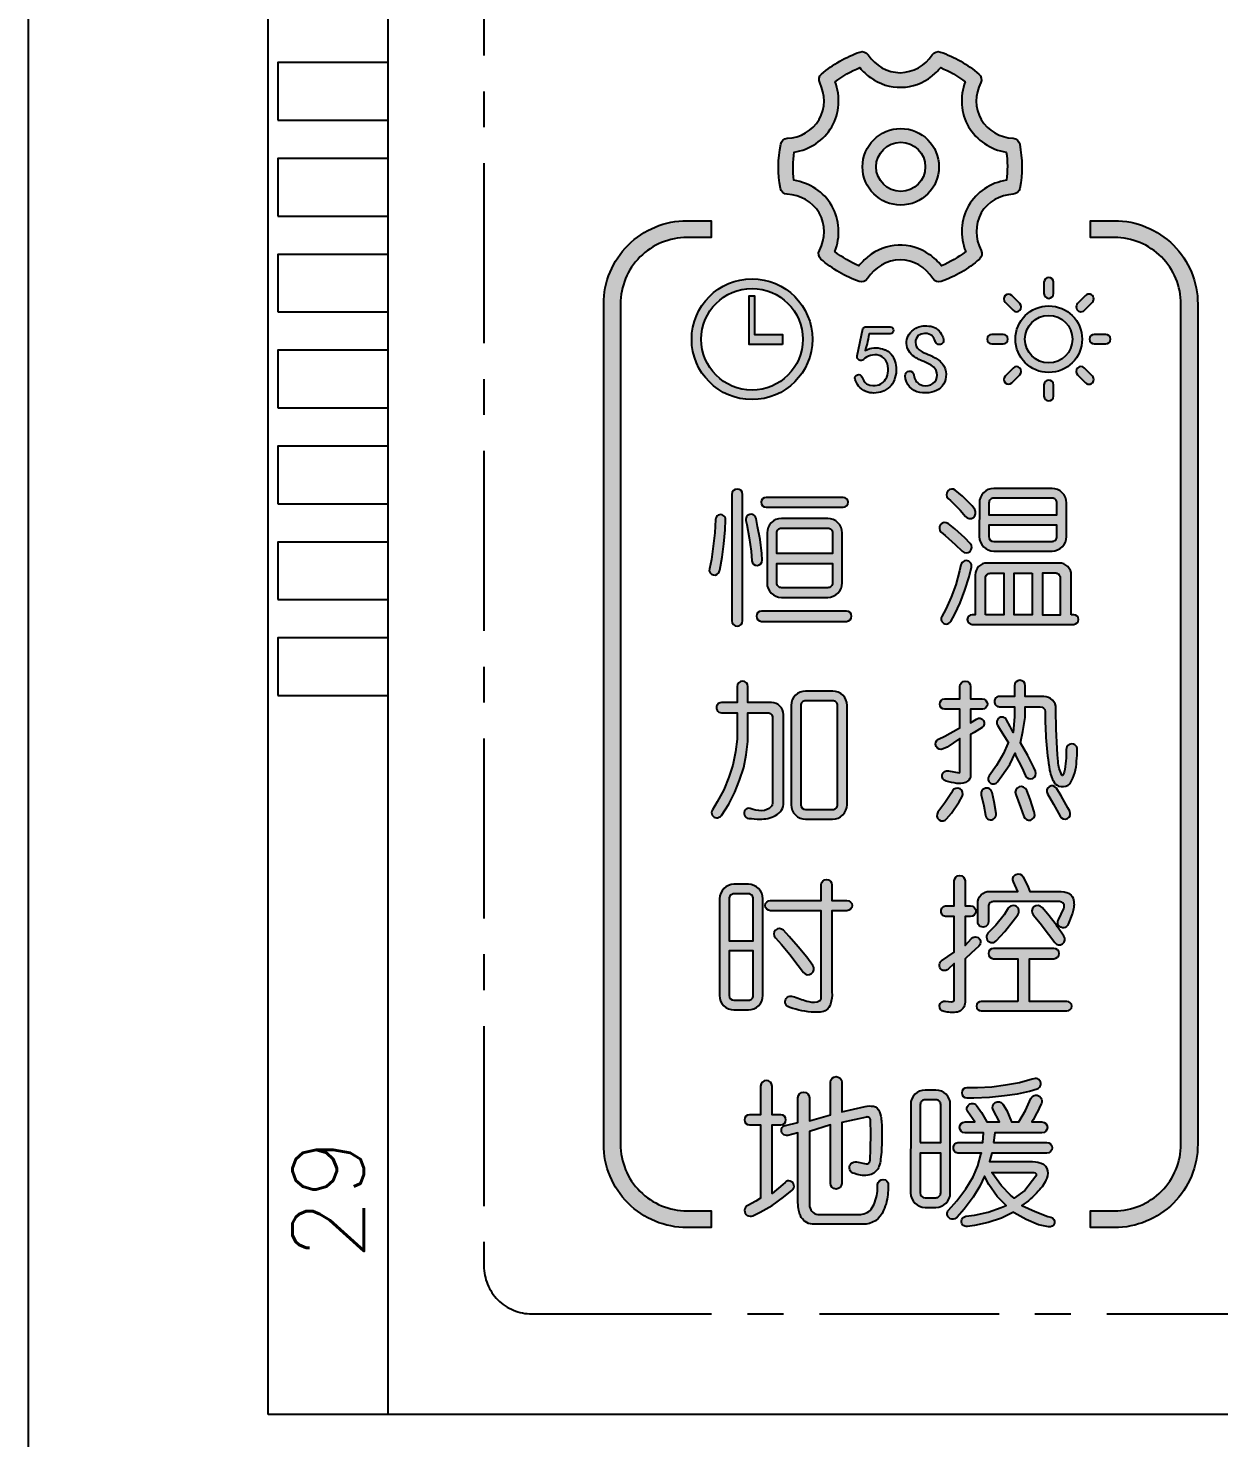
# Model space of a CAD drawing. Header units: millimetres. Extents: x -41 to 727, y -91 to 104.
# Drawn here: x 441.6 to 491.3, y -52.9 to 5.9 of the extents above; entities that cross this region are included whole.
import ezdxf
from ezdxf.enums import TextEntityAlignment as Align

# ---------------------------------------------------------------- set-up
doc = ezdxf.new("R2010")
doc.units = ezdxf.units.MM
doc.header["$LTSCALE"] = 3
doc.header["$MEASUREMENT"] = 0
doc.linetypes.add('CENTER', pattern=[2, 1.25, -0.25, 0.25, -0.25])
doc.layers.add('VA', color=5, linetype='Continuous')
doc.styles.add('ROMANS', font='romans.shx')

msp = doc.modelspace()

# ---------------------------------------------------------------- hatches: boundary and pattern name
h = msp.add_hatch(color=256)
h.dxf.hatch_style = 1
h.paths.add_polyline_path([(476.673, -4.572, -0.345785), (476.32, -4.695, -0.091712), (474.727, -3.764, -0.341208), (474.658, -3.399, 0.255978), (474.654, -1.837, 0.249702), (473.316, -1.053, -0.344158), (473.036, -0.809, -0.095085), (473.046, 1.029, -0.345858), (473.317, 1.281, 0.254036), (474.654, 2.065, 0.247407), (474.672, 3.6, -0.336863), (474.748, 3.954, -0.092243), (476.352, 4.879, -0.335925), (476.699, 4.761, 0.250637), (478.033, 4.016, 0.246294), (479.367, 4.761, -0.339946), (479.714, 4.879, -0.092094), (481.318, 3.954, -0.337455), (481.394, 3.6, 0.251803), (481.412, 2.065, 0.24952), (482.749, 1.281, -0.3435), (483.02, 1.029, -0.095028), (483.03, -0.809, -0.341599), (482.75, -1.053, 0.25424), (481.412, -1.837, 0.251355), (481.408, -3.399, -0.34376), (481.339, -3.764, -0.091878), (479.746, -4.695, -0.343192), (479.393, -4.572, 0.257035), (478.033, -3.788, 0.252369)])
h.paths.add_polyline_path([(476.685, -3.663, 0.054158), (476.31, -4.039, -0.065782), (475.3, -3.447, 0.229078), (475.181, -1.533, 0.226032), (473.599, -0.474, -0.069111), (473.607, 0.704, 0.226109), (475.181, 1.761, 0.223229), (475.317, 3.633, -0.066902), (476.344, 4.226, 0.06322), (476.79, 3.812, 0.337197), (479.35, 3.867, 0.052891), (479.722, 4.226, -0.066828), (480.749, 3.633, 0.223473), (480.885, 1.761, 0.224507), (482.459, 0.704, -0.070456), (482.467, -0.474, 0.226964), (480.885, -1.533, 0.22672), (480.766, -3.447, -0.065935), (479.756, -4.039, 0.072401), (479.248, -3.564, 0.337485)])
h = msp.add_hatch(color=256)
h.dxf.hatch_style = 1
h.paths.add_polyline_path([(478.055, 1.686, -1), (478.055, -1.507, -1)])
h.paths.add_polyline_path([(478.055, 1.116, -1), (478.055, -0.937, -1)])
h = msp.add_hatch(color=256)
h.dxf.hatch_style = 1
h.paths.add_polyline_path([(466.358, -5.638), (466.358, -40.683, 0.414214), (469.138, -43.463), (470.138, -43.463), (470.138, -44.163), (469.138, -44.163, -0.414214), (465.658, -40.683), (465.658, -5.638, -0.414214), (469.138, -2.158), (470.138, -2.158), (470.138, -2.858), (469.138, -2.858, 0.414214)])
h = msp.add_hatch(color=256)
h.dxf.hatch_style = 1
h.paths.add_polyline_path([(490.452, -40.683, -0.414214), (486.972, -44.163), (485.972, -44.163), (485.972, -43.463), (486.972, -43.463, 0.414214), (489.752, -40.683), (489.752, -5.638, 0.414214), (486.972, -2.858), (485.972, -2.858), (485.972, -2.158), (486.972, -2.158, -0.414214), (490.452, -5.638)])
h = msp.add_hatch(color=256)
h.dxf.hatch_style = 1
h.paths.add_polyline_path([(471.849, -4.585, -1), (471.849, -9.624, -1)])
h.paths.add_polyline_path([(471.849, -4.985, -1), (471.849, -9.224, -1)])
h = msp.add_hatch(color=256)
h.dxf.hatch_style = 1
h.paths.add_polyline_path([(484.432, -5.199, -1), (484.033, -5.199), (484.033, -4.725, -1), (484.432, -4.725)])
h = msp.add_hatch(color=256)
h.dxf.hatch_style = 1
h.paths.add_polyline_path([(482.693, -5.28), (483.028, -5.615, -1), (482.746, -5.897), (482.411, -5.562, -1)])
h = msp.add_hatch(color=256)
h.dxf.hatch_style = 1
h.paths.add_polyline_path([(486.054, -5.562), (485.719, -5.897, -1), (485.436, -5.615), (485.772, -5.28, -1)])
h = msp.add_hatch(color=256)
h.dxf.hatch_style = 1
h.paths.add_polyline_path([(473.126, -7.323), (471.727, -7.323), (471.727, -5.293), (471.949, -5.293), (471.949, -6.901), (473.126, -6.901)])
h = msp.add_hatch(color=256)
h.dxf.hatch_style = 1
h.paths.add_polyline_path([(484.232, -5.711, -1), (484.232, -8.492, -1)])
h.paths.add_polyline_path([(484.232, -6.11, -1), (484.232, -8.092, -1)])
h = msp.add_hatch(color=256)
h.dxf.hatch_style = 1
h.paths.add_polyline_path([(477.15, -7.776), (477.063, -7.758), (476.972, -7.753), (476.878, -7.761), (476.797, -7.776), (476.708, -7.804), (476.628, -7.845), (476.554, -7.899), (476.507, -7.942, -0.758247), (476.233, -7.794), (476.477, -6.667, -0.353058), (476.57, -6.592), (477.613, -6.592, -1), (477.613, -6.88), (476.733, -6.88), (476.713, -6.992), (476.691, -7.099), (476.669, -7.198), (476.648, -7.292), (476.627, -7.38), (476.605, -7.46), (476.584, -7.535), (476.574, -7.568), (476.669, -7.527), (476.762, -7.496), (476.852, -7.474), (476.94, -7.46), (477.021, -7.456), (477.116, -7.467), (477.208, -7.484), (477.299, -7.508), (477.387, -7.539), (477.421, -7.552), (477.51, -7.603), (477.587, -7.659), (477.653, -7.721), (477.707, -7.789), (477.709, -7.792), (477.752, -7.883), (477.791, -7.97), (477.823, -8.056), (477.837, -8.097), (477.852, -8.187), (477.863, -8.28), (477.868, -8.376), (477.869, -8.432), (477.858, -8.525), (477.84, -8.616), (477.815, -8.708), (477.789, -8.785), (477.752, -8.878), (477.707, -8.961), (477.652, -9.034), (477.598, -9.089), (477.528, -9.151), (477.452, -9.204), (477.369, -9.25), (477.294, -9.281), (477.209, -9.311), (477.122, -9.332), (477.029, -9.344), (476.932, -9.348), (476.862, -9.346), (476.771, -9.334), (476.683, -9.312), (476.597, -9.28), (476.514, -9.237), (476.433, -9.184), (476.414, -9.169), (476.352, -9.118), (476.296, -9.057), (476.246, -8.988), (476.203, -8.908), (476.164, -8.819), (476.151, -8.778, -0.97311), (476.437, -8.676), (476.471, -8.754), (476.517, -8.836), (476.57, -8.905), (476.628, -8.958), (476.692, -8.997), (476.763, -9.021), (476.782, -9.025), (476.886, -9.038), (476.983, -9.038), (477.073, -9.025), (477.155, -9), (477.229, -8.962), (477.23, -8.961), (477.305, -8.907), (477.371, -8.844), (477.426, -8.769), (477.469, -8.689), (477.497, -8.606), (477.518, -8.517), (477.529, -8.422), (477.533, -8.321), (477.52, -8.221), (477.497, -8.128), (477.464, -8.044), (477.421, -7.969), (477.356, -7.897), (477.284, -7.839), (477.204, -7.796)])
h = msp.add_hatch(color=256)
h.dxf.hatch_style = 1
h.paths.add_polyline_path([(479.355, -9.314, -0.103245), (478.858, -9.325, -0.350255), (478.24, -8.632, -0.99881), (478.607, -8.602, 0.279469), (478.868, -8.993, 0.196646), (479.312, -9.004, 0.499096), (479.48, -8.32, 0.106833), (479.266, -8.153, 0.030017), (478.937, -7.998, -0.034359), (478.691, -7.879), (478.615, -7.829, -0.540556), (478.587, -6.713, -0.169471), (479.049, -6.545), (479.14, -6.545), (479.231, -6.552, -0.254133), (479.749, -6.874, -0.063058), (479.842, -7.106, -1), (479.492, -7.188, 0.359211), (479.089, -6.864), (479.044, -6.865, 0.150721), (478.789, -6.953, 0.428137), (478.795, -7.522, 0.071058), (478.945, -7.625, 0.022242), (479.278, -7.774, -0.029471), (479.522, -7.896), (479.599, -7.946, -0.155404), (479.913, -8.332, -0.145023), (479.922, -8.782, -0.290681)])
h = msp.add_hatch(color=256)
h.dxf.hatch_style = 1
h.paths.add_polyline_path([(481.856, -6.902), (482.33, -6.902, -1), (482.33, -7.301), (481.856, -7.301, -1)])
h = msp.add_hatch(color=256)
h.dxf.hatch_style = 1
h.paths.add_polyline_path([(486.609, -7.301), (486.135, -7.301, -1), (486.135, -6.902), (486.609, -6.902, -1)])
h = msp.add_hatch(color=256)
h.dxf.hatch_style = 1
h.paths.add_polyline_path([(482.411, -8.641), (482.746, -8.305, -1), (483.028, -8.588), (482.693, -8.923, -1)])
h = msp.add_hatch(color=256)
h.dxf.hatch_style = 1
h.paths.add_polyline_path([(484.033, -9.478), (484.033, -9.004, -1), (484.432, -9.004), (484.432, -9.478, -1)])
h = msp.add_hatch(color=256)
h.dxf.hatch_style = 1
h.paths.add_polyline_path([(485.772, -8.923), (485.436, -8.588, -1), (485.719, -8.305), (486.054, -8.641, -1)])
h = msp.add_hatch(color=256)
h.dxf.hatch_style = 1
h.paths.add_polyline_path([(471.004, -18.847), (471.004, -13.578, -1), (471.456, -13.578), (471.456, -18.847, -1)])
h = msp.add_hatch(color=256)
h.dxf.hatch_style = 1
h.paths.add_polyline_path([(480.332, -13.404), (480.634, -13.656), (481.035, -14.057), (481.141, -14.209, -0.959156), (480.755, -14.501), (480.534, -14.233), (480.133, -13.831), (480.037, -13.745, -0.981141)])
h = msp.add_hatch(color=256)
h.dxf.hatch_style = 1
h.paths.add_polyline_path([(484.372, -13.33, -0.414214), (484.972, -13.93), (484.972, -15.335, -0.414214), (484.369, -15.938), (481.937, -15.938, -0.414214), (481.334, -15.335), (481.337, -13.93, -0.414214), (481.937, -13.33)])
h.paths.add_polyline_path([(484.572, -14.433), (481.736, -14.433), (481.737, -13.93), (481.737, -13.93, -0.414214), (481.937, -13.73), (484.372, -13.73, -0.414214), (484.572, -13.93)])
h.paths.add_polyline_path([(481.735, -14.86), (484.572, -14.86), (484.572, -15.335, -0.414214), (484.369, -15.538), (481.937, -15.538, -0.413961), (481.734, -15.336)])
h = msp.add_hatch(color=256)
h.dxf.hatch_style = 1
h.paths.add_polyline_path([(475.656, -14.107), (472.434, -14.107, -1), (472.434, -13.706), (475.656, -13.706, -1)])
h = msp.add_hatch(color=256)
h.dxf.hatch_style = 1
h.paths.add_polyline_path([(470.678, -15.637), (470.603, -16.189), (470.503, -16.74), (470.496, -16.771, -0.997699), (470.067, -16.677), (470.151, -16.289), (470.302, -15.186), (470.327, -14.621, -1), (470.747, -14.639), (470.728, -15.06)])
h = msp.add_hatch(color=256)
h.dxf.hatch_style = 1
h.paths.add_polyline_path([(472.082, -14.91), (472.183, -15.461), (472.258, -16.038), (472.273, -16.313, -0.987908), (471.839, -16.342), (471.807, -15.938), (471.731, -15.386), (471.631, -14.834), (471.595, -14.668, -1.006872), (472.017, -14.58)])
h = msp.add_hatch(color=256)
h.dxf.hatch_style = 1
h.paths.add_polyline_path([(475.012, -14.584, -0.414214), (475.612, -15.184), (475.612, -17.269, -0.414214), (475.009, -17.871), (473.077, -17.871, -0.414214), (472.475, -17.269), (472.477, -15.184, -0.414214), (473.077, -14.584)])
h.paths.add_polyline_path([(475.212, -17.269, -0.414214), (475.012, -17.469), (473.077, -17.469, -0.414214), (472.877, -17.269), (472.877, -16.465), (475.212, -16.465)])
h.paths.add_polyline_path([(472.877, -15.184, -0.414214), (473.077, -14.984), (475.012, -14.984, -0.414214), (475.212, -15.184), (475.212, -16.038), (472.877, -16.038)])
h = msp.add_hatch(color=256)
h.dxf.hatch_style = 1
h.paths.add_polyline_path([(480.029, -14.797), (480.308, -15.01), (480.734, -15.386), (480.957, -15.626, -0.981659), (480.621, -15.95), (480.333, -15.662), (479.907, -15.286), (479.746, -15.15, -0.975595)])
h = msp.add_hatch(color=256)
h.dxf.hatch_style = 1
h.paths.add_polyline_path([(480.734, -17.568), (480.534, -18.095), (480.308, -18.571), (480.14, -18.874, -1), (479.767, -18.667), (479.932, -18.37), (480.158, -17.869), (480.358, -17.342), (480.509, -16.765), (480.568, -16.513, -1.00223), (481.006, -16.617), (480.91, -17.016)])
h = msp.add_hatch(color=256)
h.dxf.hatch_style = 1
h.paths.add_polyline_path([(485.273, -18.596, -1), (485.273, -18.997), (481.035, -18.997, -1), (481.035, -18.596), (481.161, -18.596), (481.161, -16.939, -0.414214), (481.661, -16.439), (484.673, -16.439, -0.414214), (485.173, -16.939), (485.173, -18.596)])
h.paths.add_polyline_path([(484.722, -18.596), (483.969, -18.596), (483.969, -16.866), (484.522, -16.866, -0.414214), (484.722, -17.066)])
h.paths.add_polyline_path([(481.587, -18.596), (481.587, -17.066, -0.414214), (481.787, -16.866), (482.364, -16.866), (482.364, -18.596)])
h.paths.add_polyline_path([(483.543, -16.866), (483.543, -18.596), (482.791, -18.596), (482.791, -16.866)])
h = msp.add_hatch(color=256)
h.dxf.hatch_style = 1
h.paths.add_polyline_path([(475.794, -18.872), (472.245, -18.872, -1), (472.245, -18.446), (475.794, -18.446, -1)])
h = msp.add_hatch(color=256)
h.dxf.hatch_style = 1
h.paths.add_polyline_path([(472.75, -27.012), (472.669, -27.045), (472.586, -27.072), (472.504, -27.093, -0.051345), (472.177, -27.124, -0.019856), (471.709, -27.09, -1.082713), (471.774, -26.677, 0.102359), (472.255, -26.772, 0.206315), (472.646, -26.603), (472.669, -26.57, 0.09441), (472.707, -26.372), (472.707, -22.893, 0.427586), (472.505, -22.685), (471.678, -22.685), (471.678, -23.889), (471.603, -24.441), (471.503, -24.967), (471.327, -25.494), (471.127, -25.996), (470.876, -26.497), (470.568, -26.971, -1), (470.197, -26.733), (470.399, -26.397), (470.675, -25.895), (470.876, -25.369), (471.051, -24.867), (471.152, -24.315), (471.227, -23.789), (471.227, -22.685), (470.574, -22.685, -1), (470.578, -22.259), (471.227, -22.259), (471.227, -21.591, -1), (471.678, -21.591), (471.678, -22.259), (472.658, -22.259, -0.414214), (473.158, -22.759), (473.158, -26.422, -0.307283), (472.829, -26.972)])
h = msp.add_hatch(color=256)
h.dxf.hatch_style = 1
h.paths.add_polyline_path([(480.972, -21.596), (480.972, -22.108), (481.458, -22.108, -1), (481.461, -22.535), (480.972, -22.535), (480.972, -23.112), (481.218, -22.947, -1), (481.45, -23.3), (481.122, -23.513), (480.972, -23.588), (480.972, -25.293, -0.260312), (480.845, -25.543, -0.172129), (480.468, -25.637), (480.391, -25.63, -0.031665), (479.95, -25.535, -1), (480.047, -25.108), (480.495, -25.193), (480.52, -25.143), (480.52, -23.764), (479.994, -24.115), (479.83, -24.19, -1), (479.638, -23.791), (479.893, -23.663), (480.47, -23.337), (480.52, -23.312), (480.52, -22.535), (479.896, -22.535, -1), (479.894, -22.108), (480.52, -22.108), (480.52, -21.594, -1)])
h = msp.add_hatch(color=256)
h.dxf.hatch_style = 1
h.paths.add_polyline_path([(485.398, -24.7, -0.131123), (485.124, -25.635, -0.077094), (485.044, -25.705, -0.202131), (484.644, -25.749, -0.166294), (484.431, -25.544, -0.040479), (484.36, -25.397, -0.036248), (484.269, -25.084, -0.041154), (484.081, -22.66), (484.081, -22.63, 0.410819), (483.878, -22.434), (483.254, -22.434), (483.254, -22.886), (483.153, -23.463), (483.053, -23.939), (483.354, -24.466), (483.605, -24.967), (483.678, -25.129, -1), (483.267, -25.312), (483.103, -24.967), (482.852, -24.466), (482.827, -24.365), (482.602, -24.842), (482.276, -25.318), (482.098, -25.569, -1), (481.745, -25.319), (482.05, -24.892), (482.351, -24.391), (482.526, -23.964), (482.552, -23.939), (482.225, -23.412), (482.093, -23.197, -1.024709), (482.47, -22.977), (482.627, -23.262), (482.752, -23.513), (482.802, -22.861), (482.802, -22.434), (482.177, -22.434, -0.416141), (481.963, -22.221, -0.424234), (482.183, -22.008), (482.802, -22.008), (482.802, -21.557, -1), (483.254, -21.557), (483.254, -22.008), (484.033, -22.008, -0.414214), (484.533, -22.508), (484.533, -22.56, 0.023073), (484.626, -24.716, 0.103932), (484.781, -25.291), (484.792, -25.299), (484.803, -25.3), (484.814, -25.295, 0.108836), (484.872, -25.167, 0.072755), (484.959, -24.219, -1.032744), (485.423, -24.234, -0.013856)])
h = msp.add_hatch(color=256)
h.dxf.hatch_style = 1
h.paths.add_polyline_path([(475.216, -21.782, -0.414214), (475.816, -22.382), (475.816, -26.522, -0.414214), (475.213, -27.124), (474.085, -27.124, -0.414214), (473.482, -26.522), (473.485, -22.382, -0.414214), (474.085, -21.782)])
h.paths.add_polyline_path([(475.216, -22.182, -0.414214), (475.416, -22.382), (475.416, -26.522, -0.414214), (475.213, -26.724), (474.085, -26.724, -0.413961), (473.882, -26.522), (473.885, -22.383), (473.885, -22.382, -0.414214), (474.085, -22.182)])
h = msp.add_hatch(color=256)
h.dxf.hatch_style = 1
h.paths.add_polyline_path([(480.618, -26.178), (480.495, -26.397), (480.169, -26.873), (479.972, -27.116, -0.973592), (479.61, -26.837), (479.893, -26.447), (480.169, -26.021), (480.211, -25.948, -0.996627)])
h = msp.add_hatch(color=256)
h.dxf.hatch_style = 1
h.paths.add_polyline_path([(481.865, -26.009), (481.95, -26.397), (482.038, -26.883, -1.00738), (481.588, -26.961), (481.523, -26.572), (481.414, -26.112, -1.00989)])
h = msp.add_hatch(color=256)
h.dxf.hatch_style = 1
h.paths.add_polyline_path([(483.053, -26.622), (482.854, -26.099, -1), (483.313, -25.924), (483.454, -26.296), (483.63, -26.823), (483.643, -26.874, -0.956099), (483.188, -27.01)])
h = msp.add_hatch(color=256)
h.dxf.hatch_style = 1
h.paths.add_polyline_path([(484.55, -25.833), (484.758, -26.146), (485.034, -26.648), (485.108, -26.796, -0.984967), (484.706, -27.005), (484.432, -26.497), (484.182, -26.071, -0.986219)])
h = msp.add_hatch(color=256)
h.dxf.hatch_style = 1
h.paths.add_polyline_path([(470.495, -30.441, -0.414214), (471.095, -29.841), (471.7, -29.841, -0.414214), (472.3, -30.441), (472.3, -34.48, -0.414214), (471.697, -35.082), (471.095, -35.082, -0.414214), (470.493, -34.48)])
h.paths.add_polyline_path([(470.894, -32.624), (471.9, -32.624), (471.9, -34.48, -0.414214), (471.697, -34.682), (471.095, -34.682, -0.413961), (470.893, -34.48)])
h.paths.add_polyline_path([(471.9, -32.198), (470.894, -32.198), (470.895, -30.441), (470.895, -30.441, -0.414214), (471.095, -30.241), (471.7, -30.241, -0.414214), (471.9, -30.441)])
h = msp.add_hatch(color=256)
h.dxf.hatch_style = 1
h.paths.add_polyline_path([(475.184, -34.33, -0.095078), (475.12, -34.845, -0.324538), (474.693, -35.173), (474.643, -35.178), (474.543, -35.182), (474.444, -35.182, -0.062587), (473.429, -34.982), (473.395, -34.97, -1), (473.554, -34.516, 0.013258), (474.131, -34.713), (474.22, -34.736, 0.20812), (474.678, -34.695, 0.12118), (474.719, -34.645, 0.068005), (474.733, -34.583), (474.733, -34.58), (474.733, -30.944), (472.614, -30.944, -1), (472.614, -30.518), (474.733, -30.518), (474.733, -29.866, -1), (475.184, -29.866), (475.184, -30.518), (475.811, -30.518, -1), (475.811, -30.944), (475.184, -30.944)])
h = msp.add_hatch(color=256)
h.dxf.hatch_style = 1
h.paths.add_polyline_path([(480.74, -34.591, -0.047647), (480.733, -34.83, -0.348771), (480.361, -35.182), (480.286, -35.191), (480.209, -35.192), (480.132, -35.189, -0.018274), (479.866, -35.151, -1), (479.925, -34.715), (480.179, -34.74, 0.443545), (480.289, -34.641), (480.289, -33.146), (480.04, -33.379, -1.092872), (479.761, -33.041), (480.289, -32.67), (480.289, -31.19), (479.963, -31.19, -0.414214), (479.737, -30.964, -0.422888), (479.97, -30.739), (480.289, -30.739), (480.289, -29.698, -1), (480.74, -29.698), (480.74, -30.739), (480.966, -30.739, -1), (480.966, -31.19), (480.74, -31.19), (480.74, -32.394), (481.012, -32.104, -1.047399), (481.314, -32.416), (480.991, -32.72), (480.74, -32.946)])
h = msp.add_hatch(color=256)
h.dxf.hatch_style = 1
h.paths.add_polyline_path([(484.679, -30.563), (481.921, -30.563, 0.417559), (481.718, -30.763), (481.718, -31.402, -1), (481.267, -31.404), (481.267, -30.643, -0.418666), (481.768, -30.137), (482.947, -30.137), (482.758, -29.738, -0.420836), (482.865, -29.427, -0.413914), (483.171, -29.536), (483.373, -29.961), (483.449, -30.137), (484.753, -30.137), (484.87, -30.156), (484.923, -30.167, -0.348953), (485.279, -30.558, -0.082045), (485.277, -30.815, -0.016447), (485.229, -31.04), (485.05, -31.507, -1.078324), (484.635, -31.319), (484.86, -30.85, 0.55353)])
h = msp.add_hatch(color=256)
h.dxf.hatch_style = 1
h.paths.add_polyline_path([(482.936, -31.118), (482.747, -31.366), (482.395, -31.817), (482.035, -32.2, -1.001638), (481.697, -31.881), (482.019, -31.541), (482.37, -31.115), (482.54, -30.843, -1.04827)])
h = msp.add_hatch(color=256)
h.dxf.hatch_style = 1
h.paths.add_polyline_path([(484.201, -31.09), (484.552, -31.541), (484.602, -31.616), (484.867, -32.001, -0.983763), (484.487, -32.271), (484.226, -31.917), (483.875, -31.466), (483.586, -31.116, -0.985158), (483.952, -30.805)])
h = msp.add_hatch(color=256)
h.dxf.hatch_style = 1
h.paths.add_polyline_path([(472.822, -32.075, -0.999055), (473.157, -31.76), (473.404, -32.022), (473.78, -32.449), (474.131, -32.875), (474.387, -33.229, -0.99524), (473.994, -33.516), (473.78, -33.226), (473.429, -32.775), (473.078, -32.349)])
h = msp.add_hatch(color=256)
h.dxf.hatch_style = 1
h.paths.add_polyline_path([(482.947, -32.946), (481.931, -32.946, -1), (481.931, -32.519), (484.451, -32.519, -1), (484.451, -32.946), (483.424, -32.946), (483.424, -34.726), (484.991, -34.726, -1), (484.991, -35.127), (481.417, -35.127, -1), (481.417, -34.726), (482.947, -34.726)])
h = msp.add_hatch(color=256)
h.dxf.hatch_style = 1
h.paths.add_polyline_path([(473.049, -39.882), (472.686, -39.882), (472.686, -42.741), (473.137, -42.365), (473.225, -42.277, -1.056918), (473.52, -42.606), (473.162, -42.891), (472.686, -43.242), (472.184, -43.518), (471.888, -43.666, -1), (471.673, -43.235), (472.009, -43.067), (472.209, -42.942), (472.209, -39.882), (471.744, -39.882, -1), (471.744, -39.456), (472.209, -39.456), (472.209, -38.265, -1), (472.686, -38.265), (472.686, -39.456), (473.049, -39.456, -1)])
h = msp.add_hatch(color=256)
h.dxf.hatch_style = 1
h.paths.add_polyline_path([(477.34, -43.441, -0.329654), (476.463, -44.021), (476.322, -44.02), (474.642, -44.02, -0.033822), (474.367, -44.017, -0.291123), (473.869, -43.662, -0.061439), (473.8, -43.456), (473.785, -43.372, -0.013422), (473.764, -43.142), (473.764, -40.208), (473.339, -40.314, -0.2703), (473.132, -40.254, -0.586711), (473.243, -39.898), (473.764, -39.782), (473.764, -38.75, -1), (474.241, -38.75), (474.241, -39.706), (475.118, -39.456), (475.118, -38.1, -1), (475.595, -38.101), (475.595, -39.33), (476.573, -39.105, -0.073019), (476.913, -39.098, -0.287316), (477.171, -39.334), (477.187, -39.376), (477.2, -39.421), (477.222, -39.511, -0.034667), (477.257, -39.774), (477.261, -39.859), (477.263, -40.027), (477.262, -40.194), (477.262, -40.531, -0.03303), (477.217, -41.314, -0.068), (477.146, -41.616, -0.220254), (476.826, -41.942, -0.179484), (476.231, -41.941), (476.123, -41.911, -0.272448), (475.926, -41.752, -0.595774), (476.214, -41.42), (476.608, -41.499, 0.459459), (476.775, -41.368), (476.799, -40.86), (476.804, -40.264), (476.796, -39.688, 0.487579), (476.623, -39.55), (475.595, -39.782), (475.595, -42.318, -1), (475.118, -42.312), (475.118, -39.882), (474.241, -40.158), (474.241, -43.142, 0.039726), (474.252, -43.281, 0.383257), (474.667, -43.619), (476.222, -43.619, 0.028491), (476.445, -43.605, 0.271997), (476.902, -43.259), (476.942, -43.179), (476.977, -43.099, 0.092201), (477.091, -42.363, -1), (477.537, -42.39, -0.007927), (477.522, -42.694, -0.091694)])
h = msp.add_hatch(color=256)
h.dxf.hatch_style = 1
h.paths.add_polyline_path([(481.755, -38.728), (481.103, -38.754), (480.813, -38.754, -1), (480.813, -38.327), (481.254, -38.327), (481.856, -38.302), (482.432, -38.227), (483.009, -38.127), (483.536, -37.976), (483.604, -37.951, -1.013602), (483.751, -38.373), (483.436, -38.478), (482.934, -38.578), (482.382, -38.653)])
h = msp.add_hatch(color=256)
h.dxf.hatch_style = 1
h.paths.add_polyline_path([(479.07, -38.427), (479.525, -38.427, -0.414214), (480.125, -39.027), (480.125, -42.715, -0.414214), (479.523, -43.318), (479.07, -43.318, -0.414214), (478.468, -42.715), (478.47, -39.027, -0.414214)])
h.paths.add_polyline_path([(478.869, -41.061), (479.725, -41.061), (479.725, -42.715, -0.414214), (479.523, -42.918), (479.07, -42.918, -0.413961), (478.868, -42.715)])
h.paths.add_polyline_path([(478.869, -40.434), (478.87, -39.028), (478.87, -39.027, -0.414214), (479.07, -38.827), (479.525, -38.827, -0.414214), (479.725, -39.027), (479.725, -40.609), (478.869, -40.609)])
h = msp.add_hatch(color=256)
h.dxf.hatch_style = 1
h.paths.add_polyline_path([(481.931, -40.609), (484.151, -40.609, -1), (484.153, -41.061), (481.856, -41.061), (481.755, -41.412), (483.561, -41.412), (483.686, -41.423), (483.772, -41.434), (483.814, -41.442, -0.273531), (484.148, -41.695, -0.194539), (484.151, -42.103, -0.08707), (483.797, -42.647, -0.063495), (483.11, -43.242), (483.661, -43.493), (484.188, -43.694), (484.318, -43.726, -1), (484.219, -44.134), (483.812, -44.045), (483.285, -43.819), (482.784, -43.543), (482.758, -43.518), (482.257, -43.769), (481.705, -43.945), (481.128, -44.07), (480.842, -44.115, -0.5982), (480.599, -43.825, -0.269832), (480.769, -43.693), (481.128, -43.644), (481.705, -43.518), (482.252, -43.319), (482.457, -43.242), (482.081, -42.866), (481.73, -42.365), (481.555, -42.014), (481.354, -42.44), (481.078, -42.891), (480.702, -43.393), (480.406, -43.724, -0.59886), (480.003, -43.66), (479.992, -43.61, -0.214876), (480.05, -43.429), (480.401, -43.042), (480.777, -42.54), (481.078, -42.039), (481.279, -41.587), (481.404, -41.111), (481.429, -41.061), (480.484, -41.061, -0.423788), (480.251, -40.835, -0.414214), (480.476, -40.609), (481.479, -40.609), (481.505, -40.208), (480.739, -40.208, -1), (480.739, -39.757), (481.153, -39.757), (480.861, -39.339, -1), (481.219, -39.074), (481.429, -39.355), (481.655, -39.757), (482.182, -39.757), (481.915, -39.248, -0.403723), (482.002, -38.941, -0.400834), (482.31, -39.014), (482.483, -39.28), (482.683, -39.757), (482.984, -39.757), (483.26, -39.28), (483.486, -38.782, -1.010501), (483.924, -38.987, -0.038434), (483.52, -39.757), (483.951, -39.757, -1), (483.95, -40.208), (481.981, -40.208)])
h.paths.add_polyline_path([(482.257, -42.415), (481.856, -41.863), (483.612, -41.863, -0.622829), (483.691, -42.024), (483.235, -42.616), (482.784, -42.942), (482.633, -42.816)])

# ---------------------------------------------------------------- linework, layer by layer
for p, q in [((451.658, -51.963), (451.658, 66.437)), ((456.658, -51.963), (456.658, 66.437)), ((601.658, -51.963), (451.658, -51.963))]:
    msp.add_line(p, q)
msp.add_lwpolyline([(441.695, -91.038), (726.785, -91.038), (726.785, 103.962), (441.637, 103.962), (441.637, -91.096)])
for points in [[(476.673, -4.572, -0.345785), (476.32, -4.695, -0.091712), (474.727, -3.764, -0.341208), (474.658, -3.399, 0.255978), (474.654, -1.837, 0.249702), (473.316, -1.053, -0.344158), (473.036, -0.809, -0.095085), (473.046, 1.029, -0.345858), (473.317, 1.281, 0.254036), (474.654, 2.065, 0.247407), (474.672, 3.6, -0.336863), (474.748, 3.954, -0.092243), (476.352, 4.879, -0.335925), (476.699, 4.761, 0.250637), (478.033, 4.016, 0.246294), (479.367, 4.761, -0.339946), (479.714, 4.879, -0.092094), (481.318, 3.954, -0.337455), (481.394, 3.6, 0.251803), (481.412, 2.065, 0.24952), (482.749, 1.281, -0.3435), (483.02, 1.029, -0.095028), (483.03, -0.809, -0.341599), (482.75, -1.053, 0.25424), (481.412, -1.837, 0.251355), (481.408, -3.399, -0.34376), (481.339, -3.764, -0.091878), (479.746, -4.695, -0.343192), (479.393, -4.572, 0.257035), (478.033, -3.788, 0.252369)], [(476.685, -3.663, 0.054158), (476.31, -4.039, -0.065782), (475.3, -3.447, 0.229078), (475.181, -1.533, 0.226032), (473.599, -0.474, -0.069111), (473.607, 0.704, 0.226109), (475.181, 1.761, 0.223229), (475.317, 3.633, -0.066902), (476.344, 4.226, 0.06322), (476.79, 3.812, 0.337197), (479.35, 3.867, 0.052891), (479.722, 4.226, -0.066828), (480.749, 3.633, 0.223473), (480.885, 1.761, 0.224507), (482.459, 0.704, -0.070456), (482.467, -0.474, 0.226964), (480.885, -1.533, 0.22672), (480.766, -3.447, -0.065935), (479.756, -4.039, 0.072401), (479.248, -3.564, 0.337485)], [(466.358, -5.638), (466.358, -40.683, 0.414214), (469.138, -43.463), (470.138, -43.463), (470.138, -44.163), (469.138, -44.163, -0.414214), (465.658, -40.683), (465.658, -5.638, -0.414214), (469.138, -2.158), (470.138, -2.158), (470.138, -2.858), (469.138, -2.858, 0.414214)], [(490.452, -40.683, -0.414214), (486.972, -44.163), (485.972, -44.163), (485.972, -43.463), (486.972, -43.463, 0.414214), (489.752, -40.683), (489.752, -5.638, 0.414214), (486.972, -2.858), (485.972, -2.858), (485.972, -2.158), (486.972, -2.158, -0.414214), (490.452, -5.638)], [(484.432, -4.725, 1), (484.033, -4.725), (484.033, -5.199, 1), (484.432, -5.199)], [(482.411, -5.562), (482.746, -5.897, 1), (483.028, -5.615), (482.693, -5.28, 1)], [(485.772, -5.28), (485.436, -5.615, 1), (485.719, -5.897), (486.054, -5.562, 1)], [(477.15, -7.776), (477.063, -7.758), (476.972, -7.753), (476.878, -7.761), (476.797, -7.776), (476.708, -7.804), (476.628, -7.845), (476.554, -7.899), (476.507, -7.942, -0.758247), (476.233, -7.794), (476.477, -6.667, -0.353058), (476.57, -6.592), (477.613, -6.592, -1), (477.613, -6.88), (476.733, -6.88), (476.713, -6.992), (476.691, -7.099), (476.669, -7.198), (476.648, -7.292), (476.627, -7.38), (476.605, -7.46), (476.584, -7.535), (476.574, -7.568), (476.669, -7.527), (476.762, -7.496), (476.852, -7.474), (476.94, -7.46), (477.021, -7.456), (477.116, -7.467), (477.208, -7.484), (477.299, -7.508), (477.387, -7.539), (477.421, -7.552), (477.51, -7.603), (477.587, -7.659), (477.653, -7.721), (477.707, -7.789), (477.709, -7.792), (477.752, -7.883), (477.791, -7.97), (477.823, -8.056), (477.837, -8.097), (477.852, -8.187), (477.863, -8.28), (477.868, -8.376), (477.869, -8.432), (477.858, -8.525), (477.84, -8.616), (477.815, -8.708), (477.789, -8.785), (477.752, -8.878), (477.707, -8.961), (477.652, -9.034), (477.598, -9.089), (477.528, -9.151), (477.452, -9.204), (477.369, -9.25), (477.294, -9.281), (477.209, -9.311), (477.122, -9.332), (477.029, -9.344), (476.932, -9.348), (476.862, -9.346), (476.771, -9.334), (476.683, -9.312), (476.597, -9.28), (476.514, -9.237), (476.433, -9.184), (476.414, -9.169), (476.352, -9.118), (476.296, -9.057), (476.246, -8.988), (476.203, -8.908), (476.164, -8.819), (476.151, -8.778, -0.97311), (476.437, -8.676), (476.471, -8.754), (476.517, -8.836), (476.57, -8.905), (476.628, -8.958), (476.692, -8.997), (476.763, -9.021), (476.782, -9.025), (476.886, -9.038), (476.983, -9.038), (477.073, -9.025), (477.155, -9), (477.229, -8.962), (477.23, -8.961), (477.305, -8.907), (477.371, -8.844), (477.426, -8.769), (477.469, -8.689), (477.497, -8.606), (477.518, -8.517), (477.529, -8.422), (477.533, -8.321), (477.52, -8.221), (477.497, -8.128), (477.464, -8.044), (477.421, -7.969), (477.356, -7.897), (477.284, -7.839), (477.204, -7.796)], [(479.355, -9.314, -0.103245), (478.858, -9.325, -0.350255), (478.24, -8.632, -0.99881), (478.607, -8.602, 0.279469), (478.868, -8.993, 0.196646), (479.312, -9.004, 0.499096), (479.48, -8.32, 0.106833), (479.266, -8.153, 0.030017), (478.937, -7.998, -0.034359), (478.691, -7.879), (478.615, -7.829, -0.540556), (478.587, -6.713, -0.169471), (479.049, -6.545), (479.14, -6.545), (479.231, -6.552, -0.254133), (479.749, -6.874, -0.063058), (479.842, -7.106, -1), (479.492, -7.188, 0.359211), (479.089, -6.864), (479.044, -6.865, 0.150721), (478.789, -6.953, 0.428137), (478.795, -7.522, 0.071058), (478.945, -7.625, 0.022242), (479.278, -7.774, -0.029471), (479.522, -7.896), (479.599, -7.946, -0.155404), (479.913, -8.332, -0.145023), (479.922, -8.782, -0.290681)], [(481.856, -7.301), (482.33, -7.301, 1), (482.33, -6.902), (481.856, -6.902, 1)], [(486.609, -6.902), (486.135, -6.902, 1), (486.135, -7.301), (486.609, -7.301, 1)], [(482.693, -8.923), (483.028, -8.588, 1), (482.746, -8.305), (482.411, -8.641, 1)], [(484.432, -9.478), (484.432, -9.004, 1), (484.033, -9.004), (484.033, -9.478, 1)], [(486.054, -8.641), (485.719, -8.305, 1), (485.436, -8.588), (485.772, -8.923, 1)], [(471.456, -18.847), (471.456, -13.578, 1), (471.004, -13.578), (471.004, -18.847, 1)], [(480.037, -13.745), (480.133, -13.831), (480.534, -14.233), (480.755, -14.501, 0.959156), (481.141, -14.209), (481.035, -14.057), (480.634, -13.656), (480.332, -13.404, 0.981141)], [(481.937, -13.33, 0.414214), (481.337, -13.93), (481.334, -15.335, 0.414214), (481.937, -15.938), (484.369, -15.938, 0.414214), (484.972, -15.335), (484.972, -13.93, 0.414214), (484.372, -13.33)], [(475.656, -13.706), (472.434, -13.706, 1), (472.434, -14.107), (475.656, -14.107, 1)], [(484.572, -13.93, 0.414214), (484.372, -13.73), (481.937, -13.73, 0.414214), (481.737, -13.93), (481.737, -13.93), (481.736, -14.433), (484.572, -14.433)], [(470.728, -15.06), (470.747, -14.639, 1), (470.327, -14.621), (470.302, -15.186), (470.151, -16.289), (470.067, -16.677, 0.997699), (470.496, -16.771), (470.503, -16.74), (470.603, -16.189), (470.678, -15.637)], [(472.017, -14.58, 1.006872), (471.595, -14.668), (471.631, -14.834), (471.731, -15.386), (471.807, -15.938), (471.839, -16.342, 0.987908), (472.273, -16.313), (472.258, -16.038), (472.183, -15.461), (472.082, -14.91)], [(473.077, -14.584, 0.414214), (472.477, -15.184), (472.475, -17.269, 0.414214), (473.077, -17.871), (475.009, -17.871, 0.414214), (475.612, -17.269), (475.612, -15.184, 0.414214), (475.012, -14.584)], [(472.877, -15.184, -0.414214), (473.077, -14.984), (475.012, -14.984, -0.414214), (475.212, -15.184), (475.212, -16.038), (472.877, -16.038)], [(479.746, -15.15), (479.907, -15.286), (480.333, -15.662), (480.621, -15.95, 0.981659), (480.957, -15.626), (480.734, -15.386), (480.308, -15.01), (480.029, -14.797, 0.975595)], [(481.734, -15.336, 0.413961), (481.937, -15.538), (484.369, -15.538, 0.414214), (484.572, -15.335), (484.572, -14.86), (481.735, -14.86)], [(475.212, -17.269, -0.414214), (475.012, -17.469), (473.077, -17.469, -0.414214), (472.877, -17.269), (472.877, -16.465), (475.212, -16.465)], [(480.91, -17.016), (481.006, -16.617, 1.00223), (480.568, -16.513), (480.509, -16.765), (480.358, -17.342), (480.158, -17.869), (479.932, -18.37), (479.767, -18.667, 1), (480.14, -18.874), (480.308, -18.571), (480.534, -18.095), (480.734, -17.568)], [(485.173, -18.596), (485.173, -16.939, 0.414214), (484.673, -16.439), (481.661, -16.439, 0.414214), (481.161, -16.939), (481.161, -18.596), (481.035, -18.596, 1), (481.035, -18.997), (485.273, -18.997, 1), (485.273, -18.596)], [(481.587, -18.596), (481.587, -17.066, -0.414214), (481.787, -16.866), (482.364, -16.866), (482.364, -18.596)], [(484.722, -17.066, 0.414214), (484.522, -16.866), (483.969, -16.866), (483.969, -18.596), (484.722, -18.596)], [(475.794, -18.446), (472.245, -18.446, 1), (472.245, -18.872), (475.794, -18.872, 1)], [(472.829, -26.972, 0.307283), (473.158, -26.422), (473.158, -22.759, 0.414214), (472.658, -22.259), (471.678, -22.259), (471.678, -21.591, 1), (471.227, -21.591), (471.227, -22.259), (470.578, -22.259, 1), (470.574, -22.685), (471.227, -22.685), (471.227, -23.789), (471.152, -24.315), (471.051, -24.867), (470.876, -25.369), (470.675, -25.895), (470.399, -26.397), (470.197, -26.733, 1), (470.568, -26.971), (470.876, -26.497), (471.127, -25.996), (471.327, -25.494), (471.503, -24.967), (471.603, -24.441), (471.678, -23.889), (471.678, -22.685), (472.505, -22.685, -0.427586), (472.707, -22.893), (472.707, -26.372, -0.09441), (472.669, -26.57), (472.646, -26.603, -0.206315), (472.255, -26.772, -0.102359), (471.774, -26.677, 1.082713), (471.709, -27.09, 0.019856), (472.177, -27.124, 0.051345), (472.504, -27.093), (472.586, -27.072), (472.669, -27.045), (472.75, -27.012)], [(480.972, -21.596), (480.972, -22.108), (481.458, -22.108, -1), (481.461, -22.535), (480.972, -22.535), (480.972, -23.112), (481.218, -22.947, -1), (481.45, -23.3), (481.122, -23.513), (480.972, -23.588), (480.972, -25.293, -0.260312), (480.845, -25.543, -0.172129), (480.468, -25.637), (480.391, -25.63, -0.031665), (479.95, -25.535, -1), (480.047, -25.108), (480.495, -25.193), (480.52, -25.143), (480.52, -23.764), (479.994, -24.115), (479.83, -24.19, -1), (479.638, -23.791), (479.893, -23.663), (480.47, -23.337), (480.52, -23.312), (480.52, -22.535), (479.896, -22.535, -1), (479.894, -22.108), (480.52, -22.108), (480.52, -21.594, -1)], [(485.423, -24.234, 1.032744), (484.959, -24.219, -0.072755), (484.872, -25.167, -0.108836), (484.814, -25.295), (484.803, -25.3), (484.792, -25.299), (484.781, -25.291, -0.103932), (484.626, -24.716, -0.023073), (484.533, -22.56), (484.533, -22.508, 0.414214), (484.033, -22.008), (483.254, -22.008), (483.254, -21.557, 1), (482.802, -21.557), (482.802, -22.008), (482.183, -22.008, 0.424234), (481.963, -22.221, 0.416141), (482.177, -22.434), (482.802, -22.434), (482.802, -22.861), (482.752, -23.513), (482.627, -23.262), (482.47, -22.977, 1.024709), (482.093, -23.197), (482.225, -23.412), (482.552, -23.939), (482.526, -23.964), (482.351, -24.391), (482.05, -24.892), (481.745, -25.319, 1), (482.098, -25.569), (482.276, -25.318), (482.602, -24.842), (482.827, -24.365), (482.852, -24.466), (483.103, -24.967), (483.267, -25.312, 1), (483.678, -25.129), (483.605, -24.967), (483.354, -24.466), (483.053, -23.939), (483.153, -23.463), (483.254, -22.886), (483.254, -22.434), (483.878, -22.434, -0.410819), (484.081, -22.63), (484.081, -22.66, 0.041154), (484.269, -25.084, 0.036248), (484.36, -25.397, 0.040479), (484.431, -25.544, 0.166294), (484.644, -25.749, 0.202131), (485.044, -25.705, 0.077094), (485.124, -25.635, 0.131123), (485.398, -24.7, 0.013856)], [(474.085, -21.782, 0.414214), (473.485, -22.382), (473.482, -26.522, 0.414214), (474.085, -27.124), (475.213, -27.124, 0.414214), (475.816, -26.522), (475.816, -22.382, 0.414214), (475.216, -21.782)], [(474.085, -22.182, 0.414214), (473.885, -22.382), (473.885, -22.383), (473.882, -26.522, 0.413961), (474.085, -26.724), (475.213, -26.724, 0.414214), (475.416, -26.522), (475.416, -22.382, 0.414214), (475.216, -22.182)], [(480.211, -25.948), (480.169, -26.021), (479.893, -26.447), (479.61, -26.837, 0.973592), (479.972, -27.116), (480.169, -26.873), (480.495, -26.397), (480.618, -26.178, 0.996627)], [(481.414, -26.112), (481.523, -26.572), (481.588, -26.961, 1.00738), (482.038, -26.883), (481.95, -26.397), (481.865, -26.009, 1.00989)], [(483.188, -27.01, 0.956099), (483.643, -26.874), (483.63, -26.823), (483.454, -26.296), (483.313, -25.924, 1), (482.854, -26.099), (483.053, -26.622)], [(484.182, -26.071), (484.432, -26.497), (484.706, -27.005, 0.984967), (485.108, -26.796), (485.034, -26.648), (484.758, -26.146), (484.55, -25.833, 0.986219)], [(470.493, -34.48, 0.414214), (471.095, -35.082), (471.697, -35.082, 0.414214), (472.3, -34.48), (472.3, -30.441, 0.414214), (471.7, -29.841), (471.095, -29.841, 0.414214), (470.495, -30.441)], [(475.184, -34.33, -0.095078), (475.12, -34.845, -0.324538), (474.693, -35.173), (474.643, -35.178), (474.543, -35.182), (474.444, -35.182, -0.062587), (473.429, -34.982), (473.395, -34.97, -1), (473.554, -34.516, 0.013258), (474.131, -34.713), (474.22, -34.736, 0.20812), (474.678, -34.695, 0.12118), (474.719, -34.645, 0.068005), (474.733, -34.583), (474.733, -34.58), (474.733, -30.944), (472.614, -30.944, -1), (472.614, -30.518), (474.733, -30.518), (474.733, -29.866, -1), (475.184, -29.866), (475.184, -30.518), (475.811, -30.518, -1), (475.811, -30.944), (475.184, -30.944)], [(480.74, -34.591, -0.047647), (480.733, -34.83, -0.348771), (480.361, -35.182), (480.286, -35.191), (480.209, -35.192), (480.132, -35.189, -0.018274), (479.866, -35.151, -1), (479.925, -34.715), (480.179, -34.74, 0.443545), (480.289, -34.641), (480.289, -33.146), (480.04, -33.379, -1.092872), (479.761, -33.041), (480.289, -32.67), (480.289, -31.19), (479.963, -31.19, -0.414214), (479.737, -30.964, -0.422888), (479.97, -30.739), (480.289, -30.739), (480.289, -29.698, -1), (480.74, -29.698), (480.74, -30.739), (480.966, -30.739, -1), (480.966, -31.19), (480.74, -31.19), (480.74, -32.394), (481.012, -32.104, -1.047399), (481.314, -32.416), (480.991, -32.72), (480.74, -32.946)], [(484.679, -30.563), (481.921, -30.563, 0.417559), (481.718, -30.763), (481.718, -31.402, -1), (481.267, -31.404), (481.267, -30.643, -0.418666), (481.768, -30.137), (482.947, -30.137), (482.758, -29.738, -0.420836), (482.865, -29.427, -0.413914), (483.171, -29.536), (483.373, -29.961), (483.449, -30.137), (484.753, -30.137), (484.87, -30.156), (484.923, -30.167, -0.348953), (485.279, -30.558, -0.082045), (485.277, -30.815, -0.016447), (485.229, -31.04), (485.05, -31.507, -1.078324), (484.635, -31.319), (484.86, -30.85, 0.55353)], [(471.9, -30.441, 0.414214), (471.7, -30.241), (471.095, -30.241, 0.414214), (470.895, -30.441), (470.895, -30.441), (470.894, -32.198), (471.9, -32.198)], [(482.54, -30.843), (482.37, -31.115), (482.019, -31.541), (481.697, -31.881, 1.001638), (482.035, -32.2), (482.395, -31.817), (482.747, -31.366), (482.936, -31.118, 1.04827)], [(483.952, -30.805, 0.985158), (483.586, -31.116), (483.875, -31.466), (484.226, -31.917), (484.487, -32.271, 0.983763), (484.867, -32.001), (484.602, -31.616), (484.552, -31.541), (484.201, -31.09)], [(473.078, -32.349), (473.429, -32.775), (473.78, -33.226), (473.994, -33.516, 0.99524), (474.387, -33.229), (474.131, -32.875), (473.78, -32.449), (473.404, -32.022), (473.157, -31.76, 0.999055), (472.822, -32.075)], [(470.893, -34.48, 0.413961), (471.095, -34.682), (471.697, -34.682, 0.414214), (471.9, -34.48), (471.9, -32.624), (470.894, -32.624)], [(482.947, -34.726), (481.417, -34.726, 1), (481.417, -35.127), (484.991, -35.127, 1), (484.991, -34.726), (483.424, -34.726), (483.424, -32.946), (484.451, -32.946, 1), (484.451, -32.519), (481.931, -32.519, 1), (481.931, -32.946), (482.947, -32.946)], [(473.049, -39.456), (472.686, -39.456), (472.686, -38.265, 1), (472.209, -38.265), (472.209, -39.456), (471.744, -39.456, 1), (471.744, -39.882), (472.209, -39.882), (472.209, -42.942), (472.009, -43.067), (471.673, -43.235, 1), (471.888, -43.666), (472.184, -43.518), (472.686, -43.242), (473.162, -42.891), (473.52, -42.606, 1.056918), (473.225, -42.277), (473.137, -42.365), (472.686, -42.741), (472.686, -39.882), (473.049, -39.882, 1)], [(477.34, -43.441, -0.329654), (476.463, -44.021), (476.322, -44.02), (474.642, -44.02, -0.033822), (474.367, -44.017, -0.291123), (473.869, -43.662, -0.061439), (473.8, -43.456), (473.785, -43.372, -0.013422), (473.764, -43.142), (473.764, -40.208), (473.339, -40.314, -0.2703), (473.132, -40.254, -0.586711), (473.243, -39.898), (473.764, -39.782), (473.764, -38.75, -1), (474.241, -38.75), (474.241, -39.706), (475.118, -39.456), (475.118, -38.1, -1), (475.595, -38.101), (475.595, -39.33), (476.573, -39.105, -0.073019), (476.913, -39.098, -0.287316), (477.171, -39.334), (477.187, -39.376), (477.2, -39.421), (477.222, -39.511, -0.034667), (477.257, -39.774), (477.261, -39.859), (477.263, -40.027), (477.262, -40.194), (477.262, -40.531, -0.03303), (477.217, -41.314, -0.068), (477.146, -41.616, -0.220254), (476.826, -41.942, -0.179484), (476.231, -41.941), (476.123, -41.911, -0.272448), (475.926, -41.752, -0.595774), (476.214, -41.42), (476.608, -41.499, 0.459459), (476.775, -41.368), (476.799, -40.86), (476.804, -40.264), (476.796, -39.688, 0.487579), (476.623, -39.55), (475.595, -39.782), (475.595, -42.318, -1), (475.118, -42.312), (475.118, -39.882), (474.241, -40.158), (474.241, -43.142, 0.039726), (474.252, -43.281, 0.383257), (474.667, -43.619), (476.222, -43.619, 0.028491), (476.445, -43.605, 0.271997), (476.902, -43.259), (476.942, -43.179), (476.977, -43.099, 0.092201), (477.091, -42.363, -1), (477.537, -42.39, -0.007927), (477.522, -42.694, -0.091694)], [(482.382, -38.653), (482.934, -38.578), (483.436, -38.478), (483.751, -38.373, 1.013602), (483.604, -37.951), (483.536, -37.976), (483.009, -38.127), (482.432, -38.227), (481.856, -38.302), (481.254, -38.327), (480.813, -38.327, 1), (480.813, -38.754), (481.103, -38.754), (481.755, -38.728)], [(478.47, -39.027), (478.468, -42.715, 0.414214), (479.07, -43.318), (479.523, -43.318, 0.414214), (480.125, -42.715), (480.125, -39.027, 0.414214), (479.525, -38.427), (479.07, -38.427, 0.414214)], [(481.931, -40.609), (484.151, -40.609, -1), (484.153, -41.061), (481.856, -41.061), (481.755, -41.412), (483.561, -41.412), (483.686, -41.423), (483.772, -41.434), (483.814, -41.442, -0.273531), (484.148, -41.695, -0.194539), (484.151, -42.103, -0.08707), (483.797, -42.647, -0.063495), (483.11, -43.242), (483.661, -43.493), (484.188, -43.694), (484.318, -43.726, -1), (484.219, -44.134), (483.812, -44.045), (483.285, -43.819), (482.784, -43.543), (482.758, -43.518), (482.257, -43.769), (481.705, -43.945), (481.128, -44.07), (480.842, -44.115, -0.5982), (480.599, -43.825, -0.269832), (480.769, -43.693), (481.128, -43.644), (481.705, -43.518), (482.252, -43.319), (482.457, -43.242), (482.081, -42.866), (481.73, -42.365), (481.555, -42.014), (481.354, -42.44), (481.078, -42.891), (480.702, -43.393), (480.406, -43.724, -0.59886), (480.003, -43.66), (479.992, -43.61, -0.214876), (480.05, -43.429), (480.401, -43.042), (480.777, -42.54), (481.078, -42.039), (481.279, -41.587), (481.404, -41.111), (481.429, -41.061), (480.484, -41.061, -0.423788), (480.251, -40.835, -0.414214), (480.476, -40.609), (481.479, -40.609), (481.505, -40.208), (480.739, -40.208, -1), (480.739, -39.757), (481.153, -39.757), (480.861, -39.339, -1), (481.219, -39.074), (481.429, -39.355), (481.655, -39.757), (482.182, -39.757), (481.915, -39.248, -0.403723), (482.002, -38.941, -0.400834), (482.31, -39.014), (482.483, -39.28), (482.683, -39.757), (482.984, -39.757), (483.26, -39.28), (483.486, -38.782, -1.010501), (483.924, -38.987, -0.038434), (483.52, -39.757), (483.951, -39.757, -1), (483.95, -40.208), (481.981, -40.208)], [(478.869, -40.609), (479.725, -40.609), (479.725, -39.027, 0.414214), (479.525, -38.827), (479.07, -38.827, 0.414214), (478.87, -39.027), (478.87, -39.028), (478.869, -40.434)], [(478.868, -42.715, 0.413961), (479.07, -42.918), (479.523, -42.918, 0.414214), (479.725, -42.715), (479.725, -41.061), (478.869, -41.061)], [(482.257, -42.415), (481.856, -41.863), (483.612, -41.863, -0.622829), (483.691, -42.024), (483.235, -42.616), (482.784, -42.942), (482.633, -42.816)]]:
    msp.add_lwpolyline(points, format="xyb", close=True)
for points in [[(452.058, 2.037), (456.658, 2.037), (456.658, 4.437), (452.058, 4.437)], [(452.058, -1.963), (456.658, -1.963), (456.658, 0.437), (452.058, 0.437)], [(452.058, -5.963), (456.658, -5.963), (456.658, -3.563), (452.058, -3.563)], [(473.126, -7.323), (471.727, -7.323), (471.727, -5.293), (471.949, -5.293), (471.949, -6.901), (473.126, -6.901)], [(452.058, -9.963), (456.658, -9.963), (456.658, -7.563), (452.058, -7.563)], [(452.058, -13.963), (456.658, -13.963), (456.658, -11.563), (452.058, -11.563)], [(452.058, -17.963), (456.658, -17.963), (456.658, -15.563), (452.058, -15.563)], [(483.543, -16.866), (483.543, -18.596), (482.791, -18.596), (482.791, -16.866)], [(452.058, -21.963), (456.658, -21.963), (456.658, -19.563), (452.058, -19.563)]]:
    msp.add_lwpolyline(points, close=True)
for centre, radius in [((478.055, 0.09), 1.596), ((478.055, 0.09), 1.026), ((471.849, -7.104), 2.519), ((471.849, -7.104), 2.119), ((484.232, -7.101), 1.39), ((484.232, -7.101), 0.991)]:
    msp.add_circle(centre, radius)
at = {"layer": 'VA', "linetype": 'CENTER', "ltscale": 2}
msp.add_lwpolyline([(592.658, -45.763), (592.658, 60.237, 0.414214), (590.658, 62.237), (462.658, 62.237, 0.414214), (460.658, 60.237), (460.658, -45.763, 0.414214), (462.658, -47.763), (590.658, -47.763, 0.414214)], format="xyb", close=True, dxfattribs=at)

# ---------------------------------------------------------------- texts
at = {"style": 'ROMANS'}
msp.add_text('29', height=2.98, rotation=90, dxfattribs=at).set_placement((454.158, -42.963), align=Align.MIDDLE)

doc.saveas('drawing.dxf')
